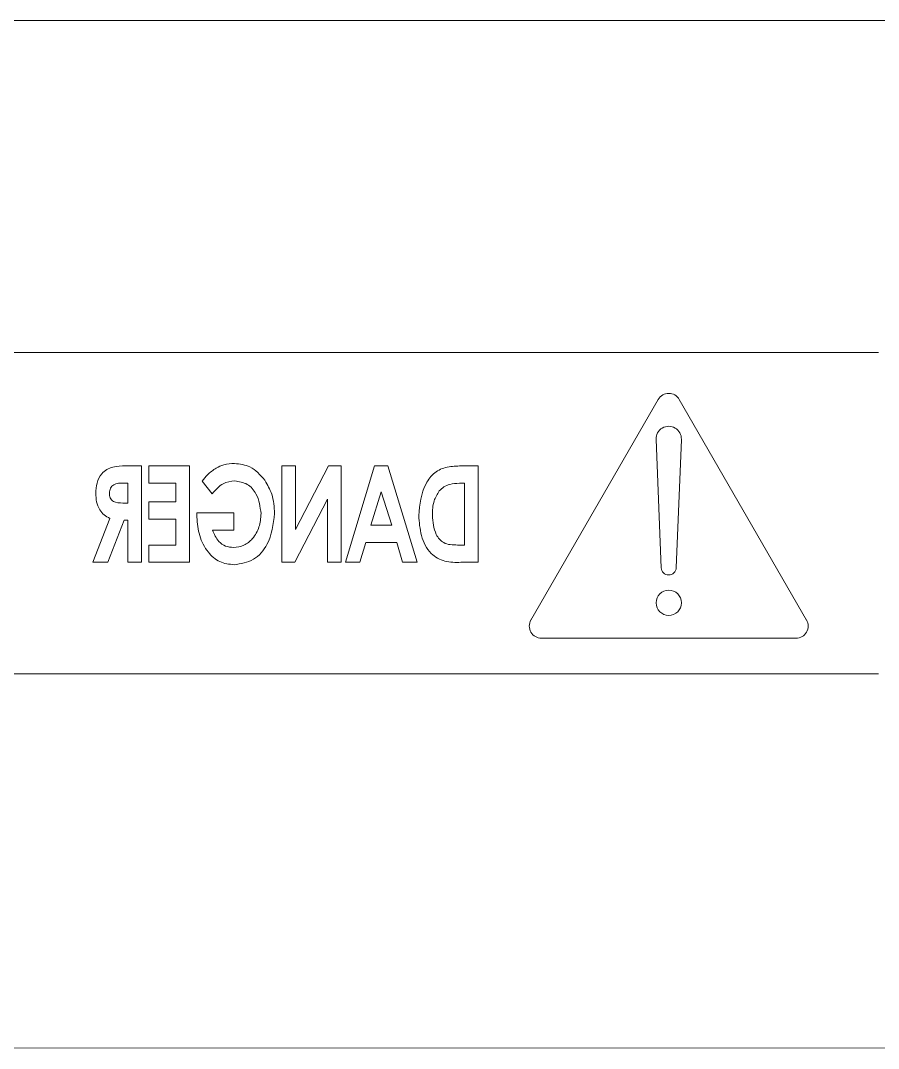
# Model space of a CAD drawing. Header units: feet. Extents: x -21 to 5170, y -254 to 1413.
# Drawn here: x 2315.192 to 2316.803, y 48.975 to 50.904 of the extents above; entities that cross this region are included whole.
import ezdxf

# ---------------------------------------------------------------- set-up
doc = ezdxf.new("R2010")
doc.units = ezdxf.units.FT
doc.header["$MEASUREMENT"] = 0
doc.layers.add('ATI CENTER SUPPORT', color=7, linetype='Continuous')

msp = doc.modelspace()

# ---------------------------------------------------------------- linework, layer by layer
at = {"layer": 'ATI CENTER SUPPORT', "color": 8, "linetype": 'Continuous', "lineweight": 15}
for p, q in [((2318.84262, 50.90399), (2101.30049, 50.90399)), ((2312.8161, 50.28096), (2316.80275, 50.28096)), ((2316.15013, 49.77883), (2316.38918, 50.19288)), ((2316.42866, 50.19288), (2316.66771, 49.77883)), ((2316.39469, 49.87704), (2316.38519, 50.11788)), ((2316.43264, 50.11788), (2316.42315, 49.87704)), ((2315.41878, 50.068), (2315.38961, 50.068)), ((2315.41878, 49.88709), (2315.41878, 50.068)), ((2315.50901, 50.068), (2315.43246, 50.068)), ((2315.43246, 50.068), (2315.43246, 50.03553)), ((2315.50901, 49.88709), (2315.50901, 50.068)), ((2315.68249, 50.068), (2315.68249, 49.88709)), ((2315.70801, 50.068), (2315.68249, 50.068)), ((2315.70801, 49.94896), (2315.70801, 50.068)), ((2315.76976, 50.068), (2315.70801, 49.94896)), ((2315.79382, 50.068), (2315.76976, 50.068)), ((2315.79382, 49.88709), (2315.79382, 50.068)), ((2315.85628, 50.068), (2315.80171, 49.88709)), ((2315.88162, 50.068), (2315.85628, 50.068)), ((2315.93623, 49.88709), (2315.88162, 50.068)), ((2316.05081, 50.068), (2316.01913, 50.068)), ((2316.05081, 49.88709), (2316.05081, 50.068)), ((2315.38497, 50.03553), (2315.39327, 50.03553)), ((2315.39327, 50.03553), (2315.39327, 49.99842)), ((2315.43246, 50.03553), (2315.48349, 50.03553)), ((2315.48349, 50.03553), (2315.48349, 50.00074)), ((2315.53254, 50.03923), (2315.55164, 50.01571)), ((2316.01583, 50.03553), (2316.02529, 50.03553)), ((2316.02529, 50.03553), (2316.02529, 49.91957)), ((2315.84925, 49.95668), (2315.86897, 50.01948)), ((2315.86897, 50.01948), (2315.88872, 49.95668)), ((2315.39327, 49.99842), (2315.38377, 49.99842)), ((2315.48349, 50.00074), (2315.43246, 50.00074)), ((2315.43246, 50.00074), (2315.43246, 49.96827)), ((2315.70673, 49.88709), (2315.76831, 50.00578)), ((2315.76831, 50.00578), (2315.76831, 49.88709)), ((2315.52287, 49.97987), (2315.52269, 49.97215)), ((2315.59227, 49.97987), (2315.52287, 49.97987)), ((2315.59227, 49.9474), (2315.59227, 49.97987)), ((2315.35935, 49.96965), (2315.32717, 49.88709)), ((2315.35572, 49.88709), (2315.38642, 49.96595)), ((2315.38642, 49.96595), (2315.39327, 49.96595)), ((2315.39327, 49.96595), (2315.39327, 49.88709)), ((2315.43246, 49.96827), (2315.48349, 49.96827)), ((2315.48349, 49.96827), (2315.48349, 49.91957)), ((2315.88872, 49.95668), (2315.84925, 49.95668)), ((2315.55233, 49.9474), (2315.59227, 49.9474)), ((2315.48349, 49.91957), (2315.43246, 49.91957)), ((2315.43246, 49.91957), (2315.43246, 49.88709)), ((2315.82903, 49.88709), (2315.83983, 49.9242)), ((2315.83983, 49.9242), (2315.89814, 49.9242)), ((2315.89814, 49.9242), (2315.90894, 49.88709)), ((2316.02529, 49.91957), (2316.01232, 49.91957)), ((2315.32717, 49.88709), (2315.35572, 49.88709)), ((2315.39327, 49.88709), (2315.41878, 49.88709)), ((2315.43246, 49.88709), (2315.50901, 49.88709)), ((2315.68249, 49.88709), (2315.70673, 49.88709)), ((2315.76831, 49.88709), (2315.79382, 49.88709)), ((2315.80171, 49.88709), (2315.82903, 49.88709)), ((2315.90894, 49.88709), (2315.93623, 49.88709)), ((2316.01866, 49.88709), (2316.05081, 49.88709)), ((2316.64797, 49.74465), (2316.16986, 49.74465)), ((2312.8161, 49.67792), (2316.80275, 49.67792))]:
    msp.add_line(p, q, dxfattribs=at)
msp.add_lwpolyline([(2317.87777, 48.97464), (2102.26535, 49.0547)], dxfattribs=at)
msp.add_circle((2316.40892, 49.81112), 0.02374, dxfattribs=at)
for centre, radius, start, end in [((2316.40892, 50.18149), 0.02279, 30.00173, 149.99827), ((2316.40892, 50.11881), 0.02374, 357.74569, 182.25431), ((2316.40892, 49.8776), 0.01424, 182.25105, 357.74895), ((2316.16987, 49.76744), 0.02279, 150, 269.99035), ((2316.64797, 49.76744), 0.02279, 269.99827, 30)]:
    msp.add_arc(centre, radius, start, end, dxfattribs=at)
for points, knots in [([(2315.38961, 50.068), (2315.38127, 50.06805), (2315.36476, 50.06815), (2315.34344, 50.05599), (2315.33427, 50.03607), (2315.3334, 50.02311), (2315.33297, 50.01662)], [0, 0, 0, 0, 0.2818355, 0.5580839, 0.7787183, 1, 1, 1, 1]), ([(2315.59332, 50.07264), (2315.5866, 50.0722), (2315.5746, 50.07142), (2315.56375, 50.06633), (2315.55897, 50.06409)], [0, 0, 0, 0, 0.5596901, 1, 1, 1, 1]), ([(2315.65033, 50.04101), (2315.6418, 50.051), (2315.62657, 50.06886), (2315.60349, 50.07149), (2315.59332, 50.07264)], [0, 0, 0, 0, 0.5593872, 1, 1, 1, 1]), ([(2316.01913, 50.068), (2316.01038, 50.06778), (2315.99295, 50.06734), (2315.96784, 50.05692), (2315.9446, 50.0253), (2315.94159, 49.99574), (2315.93948, 49.97501)], [0, 0, 0, 0, 0.1879073, 0.37412121, 0.56114536, 1, 1, 1, 1]), ([(2315.55897, 50.06409), (2315.55332, 50.06021), (2315.54321, 50.05326), (2315.53581, 50.04352), (2315.53254, 50.03923)], [0, 0, 0, 0, 0.5592803, 1, 1, 1, 1]), ([(2315.35848, 50.01705), (2315.35882, 50.02018), (2315.35934, 50.02488), (2315.36293, 50.03005), (2315.37033, 50.03593), (2315.37847, 50.03571), (2315.38497, 50.03553)], [0, 0, 0, 0, 0.2497233, 0.3754399, 0.5009659, 1, 1, 1, 1]), ([(2315.55164, 50.01571), (2315.55797, 50.02318), (2315.56926, 50.03649), (2315.58635, 50.03905), (2315.59386, 50.04017)], [0, 0, 0, 0, 0.5606051, 1, 1, 1, 1]), ([(2315.59386, 50.04017), (2315.60204, 50.03876), (2315.61844, 50.03594), (2315.63882, 50.01236), (2315.6416, 49.99132), (2315.64329, 49.97849)], [0, 0, 0, 0, 0.2792754, 0.5602916, 1, 1, 1, 1]), ([(2315.66881, 49.97846), (2315.66798, 49.99096), (2315.66651, 50.01329), (2315.65527, 50.03253), (2315.65033, 50.04101)], [0, 0, 0, 0, 0.5598373, 1, 1, 1, 1]), ([(2315.97804, 50.02104), (2315.98081, 50.02381), (2315.98638, 50.02937), (2315.99964, 50.03464), (2316.00969, 50.03519), (2316.01583, 50.03553)], [0, 0, 0, 0, 0.27975773, 0.55985313, 1, 1, 1, 1]), ([(2315.33297, 50.01662), (2315.33322, 50.01126), (2315.33372, 50.00056), (2315.3392, 49.9864), (2315.34822, 49.97569), (2315.35564, 49.97166), (2315.35935, 49.96965)], [0, 0, 0, 0, 0.2804041, 0.5600625, 0.7799401, 1, 1, 1, 1]), ([(2315.38377, 49.99842), (2315.37748, 49.99846), (2315.3696, 49.99851), (2315.36211, 50.00401), (2315.35894, 50.00936), (2315.35866, 50.01398), (2315.35848, 50.01705)], [0, 0, 0, 0, 0.4989007, 0.6242206, 0.7496714, 1, 1, 1, 1]), ([(2315.96499, 49.97559), (2315.96532, 49.98474), (2315.96591, 50.00105), (2315.97433, 50.01494), (2315.97804, 50.02104)], [0, 0, 0, 0, 0.5606698, 1, 1, 1, 1]), ([(2315.52269, 49.97215), (2315.52377, 49.96035), (2315.52592, 49.93675), (2315.54122, 49.90702), (2315.56459, 49.88576), (2315.58329, 49.88356), (2315.59263, 49.88246)], [0, 0, 0, 0, 0.2805951, 0.5609755, 0.7805729, 1, 1, 1, 1]), ([(2315.64329, 49.97849), (2315.64263, 49.96997), (2315.6413, 49.95294), (2315.6291, 49.93209), (2315.61197, 49.91743), (2315.59857, 49.91576), (2315.59187, 49.91493)], [0, 0, 0, 0, 0.2805437, 0.56059, 0.7804524, 1, 1, 1, 1]), ([(2315.59263, 49.88246), (2315.60539, 49.88453), (2315.63094, 49.8887), (2315.66227, 49.92578), (2315.66633, 49.95848), (2315.66881, 49.97846)], [0, 0, 0, 0, 0.2793192, 0.5596829, 1, 1, 1, 1]), ([(2315.93948, 49.97501), (2315.9404, 49.96229), (2315.94224, 49.93692), (2315.95836, 49.90347), (2315.98837, 49.88649), (2316.00851, 49.88689), (2316.01866, 49.88709)], [0, 0, 0, 0, 0.2812261, 0.5608997, 0.7785988, 1, 1, 1, 1]), ([(2316.01232, 49.91957), (2316.00312, 49.91972), (2315.99028, 49.91992), (2315.9778, 49.93032), (2315.96727, 49.94676), (2315.96599, 49.96296), (2315.96499, 49.97559)], [0, 0, 0, 0, 0.3133014, 0.436808, 0.5607672, 1, 1, 1, 1]), ([(2315.59187, 49.91493), (2315.5867, 49.91538), (2315.57637, 49.91629), (2315.56075, 49.92756), (2315.55553, 49.93987), (2315.55233, 49.9474)], [0, 0, 0, 0, 0.2802486, 0.5598967, 1, 1, 1, 1])]:
    msp.add_open_spline(points, degree=3, knots=knots, dxfattribs=at)

doc.saveas('drawing.dxf')
